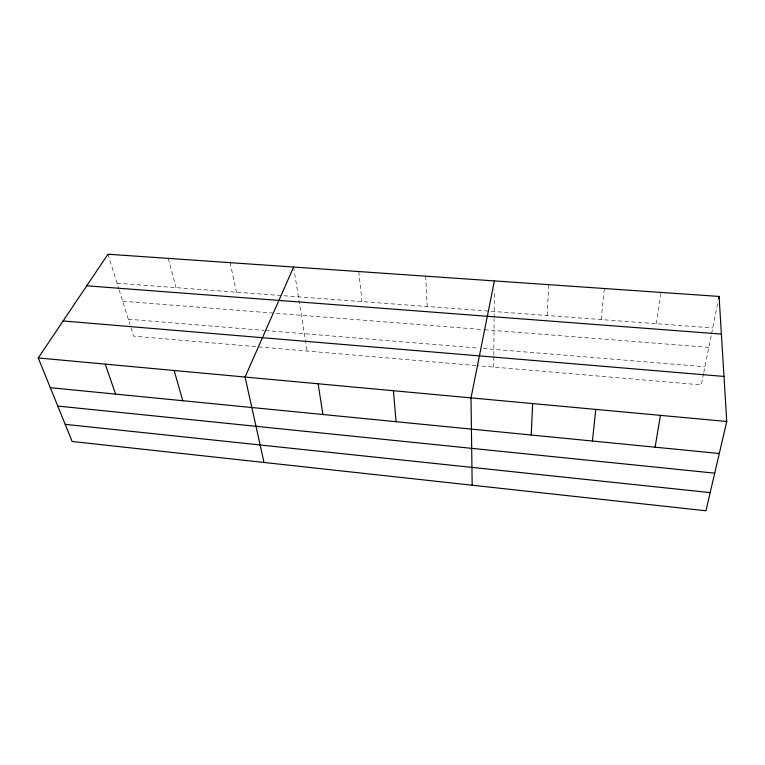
<?xml version="1.0" encoding="UTF-8"?>
<svg xmlns="http://www.w3.org/2000/svg" width="765" height="765" viewBox="0 0 765 765"><rect width="100%" height="100%" fill="white"/><g stroke="black" fill="none" stroke-linecap="round" stroke-linejoin="round"><path stroke-width="0.57" stroke-dasharray="3.83 2.87" d="M493.721 367.076L493.798 356.442M493.808 355.256L494.104 318.632M494.114 317.446L494.324 290.337M547.118 315.505L548.782 284.666M601.175 319.56L604.34 288.51M656.37 323.7L661.094 292.431M703.561 373.55L701.276 384.9L477.197 365.66M703.79 372.421L711.364 334.802M711.593 333.655L718.144 301.104M117.045 283.222L712.741 327.936M122.687 301.238L483.423 329.639M484.599 329.734L708.83 347.387M128.31 319.225L264.269 330.432M265.455 330.528L478.546 348.085M483.26 348.477L704.928 366.751M476.012 365.555L133.617 336.151L130.433 325.995M107.961 254.219L118.805 288.854M119.158 289.983L130.079 324.867M168.281 258.379L176.007 287.65M230.15 262.653L236.442 292.192M293.626 267.042L307.128 351.049M358.785 271.546L361.979 301.611M425.684 276.165L427.205 306.507"/><path stroke-width="1.15" d="M531.226 435.008L532.641 403.576M592.426 441.023L595.763 409.399M655.098 447.19L660.444 415.376M494.4 280.918L471.011 397.896L472.177 485.22M718.612 298.771L719.081 296.438L107.961 254.219L38.25 357.953L72.149 441.491L705.952 510.781L726.75 421.486L719.081 296.438M293.626 267.042L245.068 377.04L264.021 462.462M86.732 285.804L721.395 334.085M63.103 320.965L723.986 376.437M38.25 357.953L726.75 421.486M50.318 387.692L719.291 453.502M57.777 406.062L714.711 473.162M65.197 424.346L710.178 492.622M105.216 364.14L115.62 394.118M174.133 370.499L182.768 400.726M318.135 383.781L322.906 414.506M393.411 390.733L396.069 421.706"/></g></svg>
